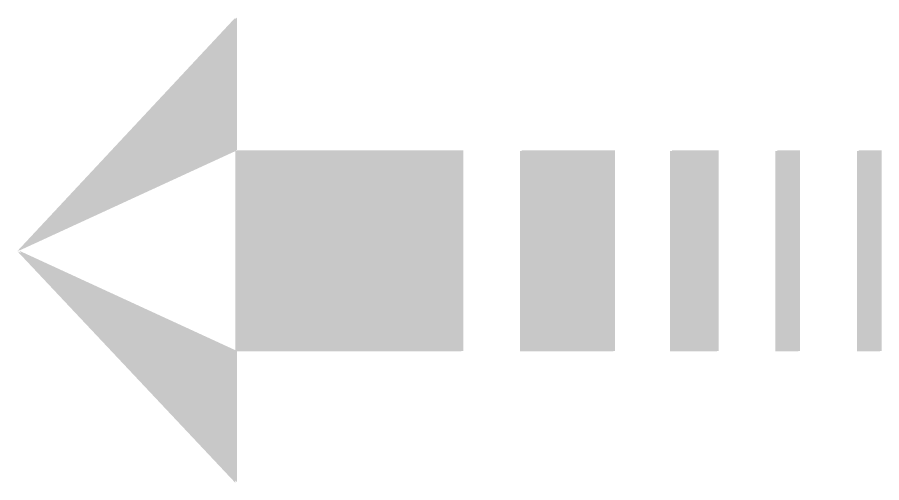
# Model space of a CAD drawing. Header units: millimetres. Extents: x 300333 to 474890, y -562303 to 3203267.
# Drawn here: x 344423.6 to 344746.9, y -269286.8 to -269112.9 of the extents above; entities that cross this region are included whole.
import ezdxf

# ---------------------------------------------------------------- set-up
doc = ezdxf.new("R2010")
doc.units = ezdxf.units.MM
doc.header["$LTSCALE"] = 1000
doc.header["$MEASUREMENT"] = 0
doc.layers.add('中', color=4, linetype='Continuous', lineweight=25)

msp = doc.modelspace()

# ---------------------------------------------------------------- hatches: boundary and pattern name
at = {"layer": '中'}
h = msp.add_hatch(color=256, dxfattribs=at)
h.paths.add_polyline_path([(344737.6, -269162.78), (344746.19, -269162.78), (344746.19, -269237.76), (344737.6, -269237.76)])
h.paths.add_polyline_path([(344707.1, -269162.78), (344715.69, -269162.78), (344715.69, -269237.76), (344707.1, -269237.76)])
h.paths.add_polyline_path([(344667.7, -269162.78), (344685.2, -269162.78), (344685.2, -269237.76), (344667.7, -269237.76)])
h.paths.add_polyline_path([(344611.56, -269162.78), (344646.49, -269162.78), (344646.49, -269237.76), (344611.56, -269237.76)])
edge = h.paths.add_edge_path()
edge.add_line((344505.06, -269162.78), (344589.65, -269162.78))
edge.add_line((344589.65, -269237.76), (344589.65, -269162.78))
edge.add_line((344505.06, -269237.76), (344589.65, -269237.76))
edge.add_line((344505.06, -269162.09), (344505.06, -269113.04))
edge.add_line((344505.06, -269113.04), (344423.55, -269200.27))
edge.add_line((344505.06, -269237.76), (344505.06, -269286.81))
edge.add_line((344505.06, -269286.81), (344423.55, -269200.27))
h = msp.add_hatch(color=256, dxfattribs=at)
h.paths.add_polyline_path([(344738.28, -269162.59), (344746.86, -269162.59), (344746.86, -269237.57), (344738.28, -269237.57)])
h.paths.add_polyline_path([(344707.78, -269162.59), (344716.36, -269162.59), (344716.36, -269237.57), (344707.78, -269237.57)])
h.paths.add_polyline_path([(344668.37, -269162.59), (344685.88, -269162.59), (344685.88, -269237.57), (344668.37, -269237.57)])
h.paths.add_polyline_path([(344612.23, -269162.59), (344647.16, -269162.59), (344647.16, -269237.57), (344612.23, -269237.57)])
edge = h.paths.add_edge_path()
edge.add_line((344505.74, -269162.59), (344590.32, -269162.59))
edge.add_line((344590.32, -269237.57), (344590.32, -269162.59))
edge.add_line((344505.74, -269237.57), (344590.32, -269237.57))
edge.add_line((344505.74, -269161.91), (344505.74, -269112.85))
edge.add_line((344505.74, -269112.85), (344424.23, -269200.08))
edge.add_line((344505.74, -269237.57), (344505.74, -269286.62))
edge.add_line((344505.74, -269286.62), (344424.23, -269200.08))

doc.saveas('drawing.dxf')
